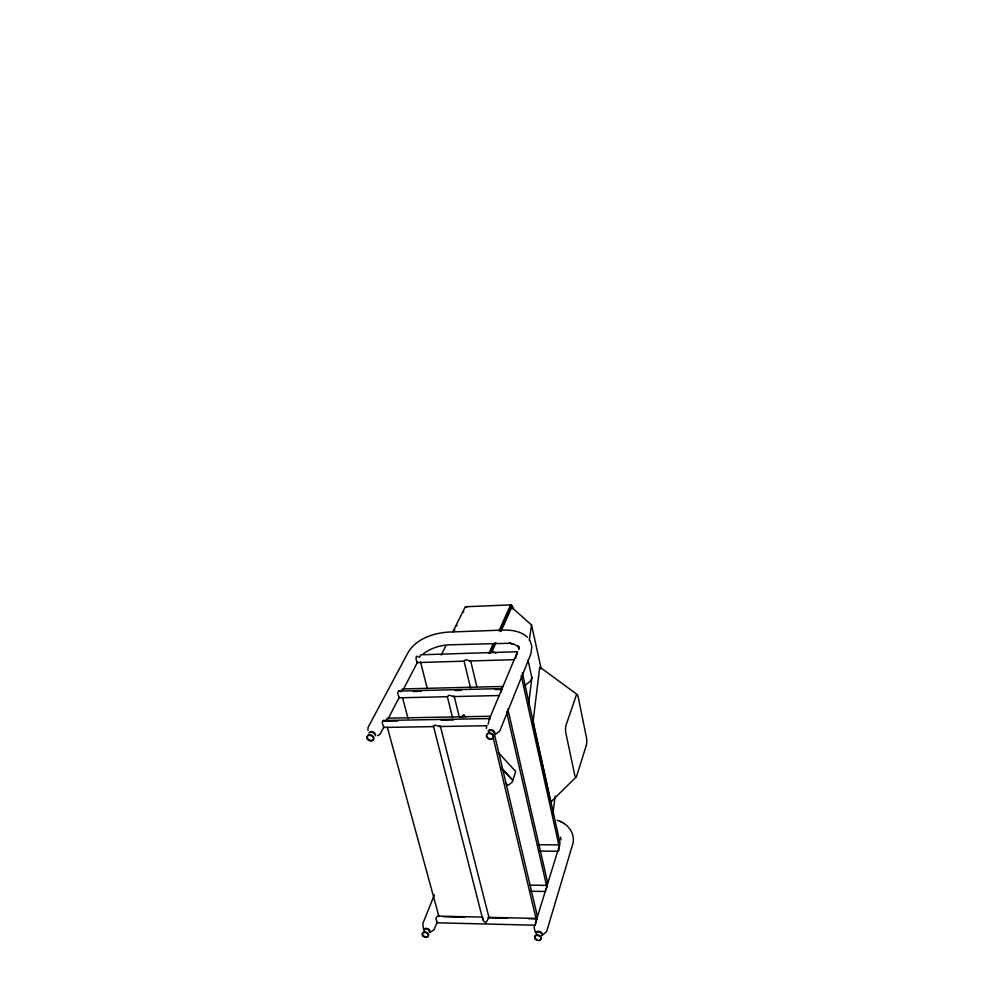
<?xml version="1.0" encoding="UTF-8"?>
<svg xmlns="http://www.w3.org/2000/svg" width="990" height="990" viewBox="0 0 990 990"><rect width="100%" height="100%" fill="white"/><g stroke="black" fill="none" stroke-linecap="round" stroke-linejoin="round"><path stroke-width="1.49" d="M561.021 839.978L560.6 837.169M546.047 889.688L547.371 885.419M528.066 660.157A6.46 1.101 83.8 0 0 528.202 660.875L531.84 677.507L531.036 680.316A3.44 2.091 -73.5 0 1 530.343 681.108L524.638 685.835M500.792 692.307L502.153 688.557L502.351 689.374M482.712 918.052L483.219 920.44L485.62 922.928L489.011 917.68L440.303 725.942M552.853 813.978L555.155 796.022M529.242 640.283L531.568 625.049L541.047 668.188M488.961 917.371L536.889 918.398L535.615 924.153M486.61 725.546L486.399 728.467M518.574 649.155L519.131 647.349L518.785 648.747L518.896 647.126L518.995 648.599L517.584 645.666L518.463 646.755L514.218 644.267L509.157 643.116L512.783 643.76L511.805 643.587M538.449 844.73L559.672 844.903L558.793 850.695M528.561 918.708L536.097 918.881L537.186 915.404L494.777 735.718M529.811 885.134L546.492 885.407L547.519 882.115L507.833 709.038M559.375 844.977L560.006 842.936L522.336 672.792M559.424 845.658L534.068 927.568L535.442 932.481M433.422 725.979L482.798 919.549M517.238 653.771L517.065 652.917L515.778 658.09M516.78 653.449L489.258 719.223L488.169 724.235M437.394 921.888L434.016 929.783L430.019 932.394M434.363 894.935L422.817 923.596L423.584 929.573M536.889 918.398L537.063 919.475M516.52 654.452L517.671 651.717L420.775 654.798L419.376 657.484M488.874 719.384L490.186 716.253L387.276 718.171L385.679 721.227M495.94 642.72L492.228 651.074L495.94 653.177M500.903 631.595L511.434 607.947A2.698 0.804 87.7 0 1 512.572 608.825M488.911 653.363L493.317 643.537M498.972 630.915L510.283 605.657A5.42 1.609 87.7 0 1 512.56 607.439M489.815 653.152L494.208 643.327M499.863 630.692L510.531 606.821A4.059 1.2 87.7 0 1 512.016 607.316M490.496 653.128L494.876 643.302M500.519 630.667L511.174 606.796A4.059 1.2 87.7 0 1 512.894 608.12M489.258 719.223L489.604 718.567L489.827 719.359M454.484 630.271L454.843 629.529M456.662 625.866L457.034 625.148M441.231 655.095L445.97 645.579M452.727 631.991L464.904 607.538A5.371 1.757 87.9 0 1 466.649 607.39M462.54 717.639L463.84 715.04L465.647 717.008M437.184 922.395L435.86 918.448L437.246 916.084L482.848 917.136M400.975 691.824L402.472 688.941L502.66 686.466L501.435 689.399L495.248 689.547M383.959 726.809L380.036 734.221L377.561 735.731M388.142 718.74L399.317 697.232M403.524 689.114L417.57 662.05C416.196 663.213 414.748 653.487 418.3 656.877M489.604 718.567L383.229 720.485L382.152 722.539L383.699 727.242M502.153 688.557L398.611 691.07L397.596 693L399.069 697.641M551.133 801.727L576.23 776.902M422.779 654.241C430.279 648.24 439.894 645.294 449.398 644.824L509.986 643.265M541.74 935.624L546.604 931.689L572.331 845.51C576.428 834.558 567.901 822.913 557.172 820.363M459.979 717.329L463.84 715.04M495.05 734.543L499.715 731.189L530.776 654.143L531.902 646.334L529.873 640.332M383.501 727.452L433.274 726.623L434.994 725.138L439.597 726.313M398.883 697.826L447.344 696.712L449.052 695.203L453.494 696.391M417.174 662.582L464.075 661.159L465.746 659.612L470.003 660.825M465.746 606.746L511.05 604.865M469.421 660.998L514.367 659.649M531.84 677.841L528.92 701.675A7.326 1.262 84.1 0 0 528.784 704.558M413.337 691.527L421.059 691.342M455.066 690.525L461.241 690.364M452.875 696.589L499.455 695.524M387.214 721.203L398.005 721.005M441.132 720.237L453.457 720.015M438.954 726.536L486.832 725.732M539.439 851.066L557.989 851.239M530.442 891.21L545.601 891.483M443.557 916.74L464.904 917.235M487.847 917.767L507.449 918.225M436.937 922.804L535.182 925.217M383.229 720.485L384.764 721.252M398.611 691.07L399.713 691.366M560.352 821.564L561.206 822.009M563.186 823.074L564.127 823.569M540.156 667.322L577.207 694.559M527.398 637.213C521.012 631.236 511.768 629.9 503.365 630.073L448.656 632.066C433.41 633.08 416.258 638.711 408.066 652.534L368.008 727.514L367.946 730.373M512.028 607.613L531.63 625.098M505.766 783.177L507.821 785.404L512.028 782.385L512.771 780.38L501.237 767.993M501.286 767.856L512.82 780.244L515.716 771.47L498.366 752.598M387.3 727.167L438.978 916.629M402.534 697.727L408.053 718.579M420.515 661.951L427.371 688.78M452.554 717.614L447.319 696.527M454.163 696.119L459.311 717.02M470.547 688.075L464.038 661.011M470.795 661.382L476.883 686.949M493.144 737.377L536.097 918.881M506.583 711.822L546.492 885.407M534.018 727.081L549.735 798.051M521.21 675.564L559.053 846.005M531.89 677.841L531.779 677.197M423.794 930.117A3.255 2.289 23.5 0 1 427.445 928.571A3.255 2.289 23.5 0 1 429.895 932.135M535.825 933.05A3.341 2.388 20.4 0 1 539.723 931.479A3.341 2.388 20.4 0 1 542.124 935.117M424.574 930.291A2.438 1.72 23.5 0 1 427.012 929.053A2.438 1.72 23.5 0 1 429.252 931.367M423.237 935.488A3.267 2.302 23.5 0 1 423.609 932.048A3.267 2.302 23.5 0 1 428.163 933.558A3.267 2.302 23.5 0 1 426.987 936.738M425.403 936.701A3.267 2.302 23.5 0 1 423.856 936.02M536.889 939.522A3.354 2.401 20.4 0 1 535.132 935.674A3.354 2.401 20.4 0 1 540.033 935.81A3.354 2.401 20.4 0 1 540.082 939.609M536.63 933.224A2.512 1.794 20.4 0 1 537.05 932.394M537.471 932.11A2.512 1.794 20.4 0 1 541.258 933.347M486.61 735.149A3.589 2.784 23.5 0 1 489.679 732.934A3.589 2.784 23.5 0 1 493.416 735.558A3.589 2.784 23.5 0 1 491.634 738.676M489.877 738.701A3.589 2.784 23.5 0 1 488.169 737.971M487.488 737.364A3.589 2.784 23.5 0 1 486.672 735.916M489.233 731.115A2.685 2.091 23.4 0 1 493.998 733.169M367.599 738.379A3.502 2.648 27.5 0 1 369.716 734.741A3.502 2.648 27.5 0 1 373.849 738.293A3.502 2.648 27.5 0 1 369.592 740.087M368.787 739.654A3.502 2.648 27.5 0 1 368.107 739.072M368.973 733.058A3.49 2.648 27.5 0 1 373.106 731.957A3.49 2.648 27.5 0 1 375.371 735.83M488.12 731.214A3.576 2.784 23.4 0 1 492.513 730.076A3.576 2.784 23.4 0 1 494.691 734.048M370.965 732.39A2.611 1.992 27.5 0 1 373.465 732.909M373.973 733.343A2.611 1.992 27.5 0 1 374.356 733.862M463.444 612.216A2.685 0.879 87.9 0 1 463.753 611.845M540.812 668.98A5.136 0.842 83.8 0 0 539.6 668.225L533.412 718.963A5.952 1.015 84.2 0 0 533.882 726.437M551.492 800.675A5.853 0.953 84.6 0 1 550.069 799.561M586.365 745.173L576.7 775.925A5.581 1.423 89.2 0 1 574.695 774.947L565.884 733.145A5.631 1.473 88.8 0 1 566.045 725.249L576.192 695.45A5.457 1.386 88.4 0 1 578.16 696.799L586.488 737.649A5.396 1.349 88.8 0 1 586.365 745.173M519.255 648.438L518.611 646.99L519.255 648.438M423.002 936.07A3.267 2.302 23.5 0 0 428.286 936.218A3.267 2.302 23.5 0 0 424.611 932.432A3.267 2.302 23.5 0 0 423.002 936.07M535.318 939.151A3.354 2.401 20.4 0 0 540.849 939.312A3.354 2.401 20.4 0 0 537.186 935.439A3.354 2.401 20.4 0 0 535.318 939.151M486.746 737.204A3.589 2.784 23.5 0 0 492.76 738.441A3.589 2.784 23.5 0 0 490.075 733.553A3.589 2.784 23.5 0 0 486.746 737.204M367.315 738.911A3.502 2.661 27.5 0 0 373.094 740.112A3.502 2.661 27.5 0 0 370.31 735.36A3.502 2.661 27.5 0 0 367.315 738.911"/></g></svg>
